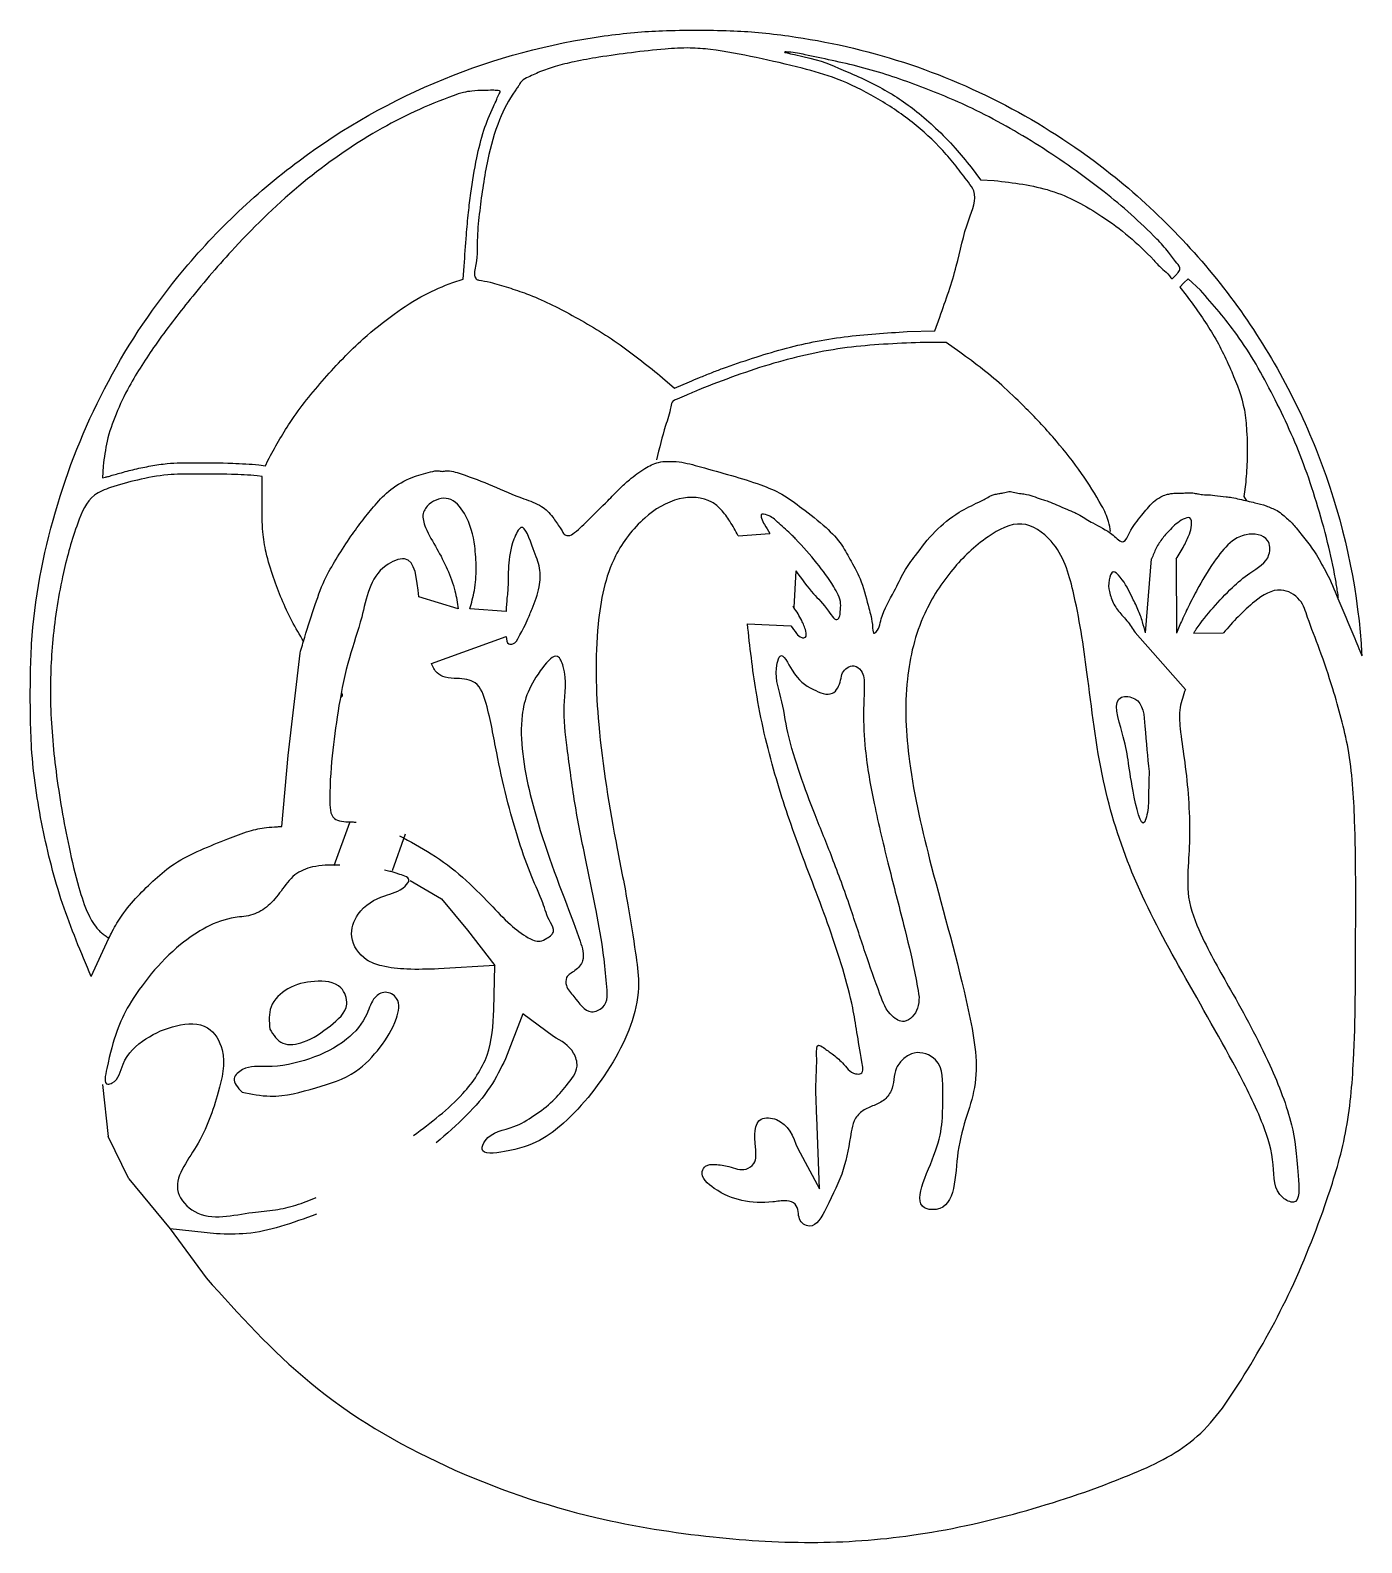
# Model space of a CAD drawing. Extents: x -185 to 1, y 89 to 153.
# Drawn here: x -55.1 to 1, y 89.5 to 153.3 of the extents above; entities that cross this region are included whole.
import ezdxf

# ---------------------------------------------------------------- set-up
doc = ezdxf.new("R2010")
doc.units = 0
doc.layers.add('background', color=7, linetype='CONTINUOUS')

msp = doc.modelspace()

# ---------------------------------------------------------------- linework, layer by layer
at = {"layer": 'background', "color": 7}
for p, q in [((-15.445501, 147.476223), (-15.053967, 146.948594)), ((-15.053967, 146.948594), (-14.471239, 146.916733)), ((-36.849547, 142.76433), (-36.813371, 143.308533)), ((-6.806143, 142.944308), (-6.806143, 142.94431)), ((-6.806143, 142.94431), (-6.806143, 142.9443)), ((-37.29723, 142.620537), (-36.849547, 142.76433)), ((-6.47761, 142.598825), (-6.658082, 142.41835)), ((-6.658082, 142.41835), (-6.385858, 142.082282)), ((-6.297135, 142.7793), (-6.47761, 142.598825)), ((-5.780644, 142.290498), (-6.297135, 142.7793)), ((-16.974689, 140.576975), (-16.767552, 141.161595)), ((-18.14374, 140.545571), (-16.974689, 140.576975)), ((-16.495502, 140.087334), (-17.595753, 140.087334)), ((-15.929286, 139.684752), (-16.495502, 140.087334)), ((-28.451408, 138.60294), (-27.952705, 138.162922)), ((-27.952705, 138.162922), (-27.319155, 138.433844)), ((-25.92199, 138.997306), (-25.92199, 138.997306)), ((-52.029106, 134.879281), (-52.057954, 134.384563)), ((-51.336773, 134.577971), (-51.336773, 134.577971)), ((-45.467495, 134.935995), (-45.185409, 134.891148)), ((-45.185409, 134.891148), (-45.090144, 135.11339)), ((-52.057954, 134.384563), (-51.931893, 134.411709)), ((-45.328112, 134.443854), (-45.538766, 134.473244)), ((-45.328112, 133.250043), (-45.328112, 134.443854)), ((-3.876467, 134.196103), (-3.960181, 133.597497)), ((-3.960181, 133.597497), (-3.838584, 133.414423)), ((-25.272104, 131.940506), (-23.930738, 132.032132)), ((-6.15798, 132.391616), (-6.15798, 132.391616)), ((-36.369651, 131.500999), (-36.369644, 131.500999)), ((-36.369644, 131.500999), (-36.369644, 131.500999)), ((-8.105427, 127.843984), (-7.841116, 130.965014)), ((-6.811691, 130.960786), (-6.790816, 127.837927)), ((-22.842843, 130.461901), (-22.919832, 128.917261)), ((-3.70117, 130.361939), (-3.70117, 130.361939)), ((-37.065847, 128.855407), (-38.729449, 129.363732)), ((-35.050526, 128.740966), (-36.577818, 128.855266)), ((-33.948656, 128.857063), (-33.948674, 128.857063)), ((-33.948674, 128.857063), (-33.948674, 128.857063)), ((-33.948656, 128.857063), (-33.948656, 128.857063)), ((-22.919832, 128.917261), (-22.919832, 128.917261)), ((-20.947466, 129.077297), (-20.947466, 129.077297)), ((-8.676903, 129.376646), (-8.676903, 129.376659)), ((-8.676903, 129.376659), (-8.676903, 129.376659)), ((-24.875862, 128.228929), (-23.048292, 128.148051)), ((-38.196361, 126.560731), (-35.038181, 127.686051)), ((-6.418806, 125.462742), (-8.540246, 127.856403)), ((-6.069003, 127.834364), (-4.816439, 127.850291)), ((-44.224546, 122.680127), (-43.732003, 126.991734)), ((-44.492066, 119.687446), (-44.224546, 122.680127)), ((-7.948746, 122.007328), (-7.948746, 122.007328)), ((-41.650182, 119.832559), (-42.313696, 118.020031)), ((-39.303605, 119.363241), (-39.853836, 117.809648)), ((-39.096294, 117.411122), (-37.768869, 116.632974)), ((-37.768869, 116.632974), (-36.670311, 115.305552)), ((-52.530629, 113.362388), (-51.789147, 114.973111)), ((-36.670311, 115.305552), (-35.522702, 113.822782)), ((-33.056116, 115.245145), (-33.056116, 115.245145)), ((-35.522702, 113.822782), (-37.901819, 113.67621)), ((-35.558627, 111.954344), (-35.522702, 113.822782)), ((-30.813793, 113.060676), (-30.813772, 113.060676)), ((-30.813772, 113.060676), (-30.813772, 113.060676)), ((-17.638822, 112.491367), (-17.638822, 112.491367)), ((-34.335678, 111.782839), (-35.068645, 109.887763)), ((-33.053457, 110.834855), (-34.335678, 111.782839)), ((-45.004784, 111.137679), (-45.004784, 111.137679)), ((-52.050125, 108.805747), (-51.82126, 106.608631)), ((-46.173821, 108.477196), (-46.173821, 108.477196)), ((-21.835873, 104.404941), (-21.952256, 107.433047)), ((-50.951567, 104.823474), (-51.82126, 106.608631)), ((-22.75552, 106.101766), (-21.835873, 104.404941)), ((-50.951567, 104.823474), (-49.205708, 102.725654)), ((-47.252506, 102.505499), (-49.205708, 102.725654)), ((-49.205708, 102.725654), (-47.688508, 100.650254))]:
    msp.add_line(p, q, dxfattribs=at)
for points, knots in [([(-52.530629, 113.362388), (-52.960972, 114.37883), (-53.823904, 116.417021), (-54.637934, 119.656172), (-55.039038, 122.311545), (-55.100045, 124.450174), (-55.100765, 125.91829), (-55.012836, 128.818494), (-54.216949, 132.978138), (-52.138655, 138.240036), (-48.760147, 143.373769), (-43.967691, 147.971985), (-37.791027, 151.478951), (-32.806128, 152.7968), (-29.671931, 153.169213), (-28.376712, 153.248247), (-27.027912, 153.255714), (-25.679101, 153.24823), (-24.383913, 153.169271), (-21.924784, 152.876513), (-18.254345, 152.047661), (-13.655593, 150.075561), (-8.709903, 146.811846), (-3.965829, 141.851938), (-0.314551, 135.004615), (0.809335, 129.90263), (0.996989, 127.240638), (1.005871, 127.068454), (1.010737, 126.946258), (1.013305, 126.881766)], [0, 0, 0, 0, 3.306763, 6.630789, 9.99008, 11.338744, 13.045504, 14.394522, 20.040308, 25.634056, 31.272208, 38.349322, 45.351317, 52.360074, 53.63569, 54.819268, 56.250379, 57.681489, 58.865066, 60.14068, 65.109474, 70.089894, 75.068355, 82.803971, 90.403817, 98.086179, 98.236505, 98.409753, 98.603384, 98.603384, 98.603384, 98.603384]), ([(-52.530629, 113.362388), (-52.960972, 114.37883), (-53.823904, 116.417021), (-54.637934, 119.656172), (-55.039038, 122.311545), (-55.100045, 124.450174), (-55.100765, 125.91829), (-55.012836, 128.818494), (-54.216949, 132.978138), (-52.138655, 138.240036), (-48.760147, 143.373769), (-43.967691, 147.971985), (-37.791027, 151.478951), (-32.806128, 152.7968), (-29.671931, 153.169213), (-28.376712, 153.248247), (-27.027912, 153.255714), (-25.679101, 153.24823), (-24.383913, 153.169271), (-21.924784, 152.876513), (-18.254345, 152.047661), (-13.655593, 150.075561), (-8.709903, 146.811846), (-3.965829, 141.851938), (-0.314551, 135.004615), (0.809335, 129.90263), (0.996989, 127.240638), (1.005871, 127.068454), (1.010737, 126.946258), (1.013305, 126.881766)], [0, 0, 0, 0, 3.306763, 6.630789, 9.99008, 11.338744, 13.045504, 14.394522, 20.040308, 25.634056, 31.272208, 38.349322, 45.351317, 52.360074, 53.63569, 54.819268, 56.250379, 57.681489, 58.865066, 60.14068, 65.109474, 70.089894, 75.068355, 82.803971, 90.403817, 98.086179, 98.236505, 98.409753, 98.603384, 98.603384, 98.603384, 98.603384]), ([(-16.767552, 141.161595), (-16.513295, 141.87951), (-16.030822, 143.241813), (-15.723566, 144.968793), (-15.128171, 146.26336), (-15.655719, 146.964243), (-16.079213, 147.526507), (-16.827608, 148.421525), (-17.933283, 149.428097), (-19.442788, 150.441078), (-21.002003, 151.212551), (-22.715355, 151.70595), (-24.491456, 152.106922), (-26.065044, 152.419342), (-27.354936, 152.527857), (-28.470408, 152.463107), (-29.751956, 152.312806), (-31.029736, 152.13769), (-32.103752, 151.950387), (-32.937401, 151.750163), (-33.613746, 151.514375), (-34.089012, 151.2902), (-34.412006, 151.124878), (-34.489079, 150.950967), (-34.569889, 150.836364), (-34.903279, 150.373713), (-35.421755, 149.386538), (-35.887195, 147.664612), (-36.125255, 146.004859), (-36.287555, 144.513348), (-36.237354, 143.597033), (-36.433219, 142.946844), (-36.300992, 142.752734), (-36.252395, 142.726905), (-36.055319, 142.705047), (-35.617727, 142.606896), (-34.94628, 142.407774), (-33.762003, 142.013254), (-32.173297, 141.219886), (-30.242689, 140.050131), (-29.039194, 139.077817), (-28.451408, 138.60294)], [0, 0, 0, 0, 2.257868, 4.284494, 5.512074, 5.945737, 6.799339, 7.662248, 9.427454, 11.268969, 13.100975, 14.61939, 16.604283, 18.566516, 19.425289, 20.479346, 21.910788, 23.296971, 24.348536, 25.178321, 25.8718, 26.476929, 26.796171, 26.888171, 27.039096, 27.216744, 28.599087, 30.351189, 32.53561, 33.648201, 34.801933, 35.390232, 35.437321, 35.491734, 35.548657, 36.029845, 36.83575, 37.64909, 39.771582, 42.143589, 44.408028, 44.408028, 44.408028, 44.408028]), ([(-6.806143, 142.9443), (-6.779444, 142.975367), (-6.731032, 143.031701), (-6.676235, 143.106227), (-6.609757, 143.248803), (-6.87333, 143.528128), (-7.143641, 143.942546), (-8.146271, 145.016594), (-9.90054, 146.55757), (-12.529271, 148.403701), (-15.160139, 149.904809), (-17.723928, 150.959154), (-20.026893, 151.733497), (-21.984318, 152.111343), (-22.906296, 152.32868), (-23.466442, 152.34393), (-21.942571, 152.044259), (-21.203778, 151.735851), (-19.245428, 150.885071), (-17.937007, 150.015985), (-16.905387, 149.106695), (-16.134805, 148.328265), (-15.666862, 147.749845), (-15.445501, 147.476223)], [0, 0, 0, 0, 0.122642, 0.222387, 0.279354, 0.577166, 1.15767, 1.893415, 4.880536, 8.224531, 11.48324, 13.961841, 16.49526, 18.87978, 19.595688, 19.747144, 20.176329, 22.119094, 24.032022, 25.900902, 26.956469, 28.131703, 29.186734, 29.186734, 29.186734, 29.186734]), ([(-36.813371, 143.308533), (-36.783693, 143.746378), (-36.732518, 144.50137), (-36.64333, 145.526085), (-36.507503, 146.611106), (-36.324197, 147.772767), (-36.014167, 149.007331), (-35.700595, 149.807821), (-35.435918, 150.325056), (-35.37872, 150.519364), (-35.257635, 150.698478), (-35.450546, 150.718801), (-35.654311, 150.722685), (-36.040321, 150.713997), (-36.445135, 150.70355), (-36.876715, 150.630794), (-38.240502, 150.159737), (-40.602379, 149.056473), (-43.704109, 146.877509), (-46.270369, 144.394212), (-48.285386, 142.042864), (-49.784347, 140.095228), (-50.834724, 138.47607), (-51.497762, 137.107506), (-51.888655, 135.982521), (-51.984249, 135.231631), (-52.029106, 134.879281)], [0, 0, 0, 0, 1.316538, 2.270155, 3.085419, 4.59578, 5.801989, 6.87626, 7.217306, 7.472725, 7.587547, 7.676131, 7.916521, 8.289035, 8.786976, 9.147229, 9.592809, 13.110639, 16.925374, 20.909778, 23.790775, 26.210249, 28.280585, 29.565119, 30.767727, 31.830956, 31.830956, 31.830956, 31.830956]), ([(-14.471239, 146.916733), (-13.666886, 146.823538), (-12.055658, 146.636855), (-9.748222, 145.389049), (-8.289086, 144.163829), (-7.407374, 143.177063), (-7.13708, 143.012087), (-7.011962, 142.752102), (-6.932203, 142.812521), (-6.879228, 142.866474), (-6.833018, 142.915686), (-6.806143, 142.944308)], [0, 0, 0, 0, 2.411205, 4.82997, 7.68706, 8.235073, 8.630359, 8.787343, 8.821143, 8.905197, 9.022036, 9.022036, 9.022036, 9.022036]), ([(-45.090144, 135.11339), (-44.79051, 135.658497), (-44.112616, 136.891758), (-42.719509, 138.585903), (-41.263649, 140.128457), (-39.818656, 141.276936), (-38.567581, 142.104718), (-37.695416, 142.458856), (-37.29723, 142.620537)], [0, 0, 0, 0, 1.862672, 4.214138, 6.553336, 8.21292, 9.744387, 11.030958, 11.030958, 11.030958, 11.030958]), ([(0.030794, 129.335027), (0.018948, 129.418688), (-0.005353, 129.590314), (-0.047275, 129.854443), (-0.162672, 130.548962), (-0.425163, 131.724892), (-0.875574, 133.339054), (-1.569558, 135.435253), (-2.663509, 137.817047), (-4.064959, 140.32167), (-5.252275, 141.68417), (-5.780644, 142.290498)], [0, 0, 0, 0, 0.25348, 0.520006, 0.802283, 2.365541, 4.130822, 5.829186, 8.982982, 11.985292, 14.392664, 14.392664, 14.392664, 14.392664]), ([(-6.385858, 142.082282), (-6.014875, 141.577542), (-5.270387, 140.56463), (-4.469488, 138.927228), (-3.930458, 137.518854), (-3.820312, 136.267806), (-3.793777, 135.249178), (-3.850327, 134.529008), (-3.876467, 134.196103)], [0, 0, 0, 0, 1.874798, 3.762341, 5.460308, 6.349746, 7.514271, 8.515333, 8.515333, 8.515333, 8.515333]), ([(-25.92199, 138.997306), (-25.082598, 139.287591), (-23.410132, 139.865976), (-20.795027, 140.386658), (-19.029429, 140.492485), (-18.14374, 140.545571)], [0, 0, 0, 0, 2.662643, 5.30524, 7.965198, 7.965198, 7.965198, 7.965198]), ([(-17.595753, 140.087334), (-18.626493, 140.045175), (-20.710164, 139.95995), (-23.852997, 139.261194), (-26.058611, 138.447045), (-27.409311, 137.895866), (-27.750705, 137.722735), (-28.057746, 137.636173), (-28.130851, 137.161979), (-28.404981, 136.387721), (-28.589378, 135.626962), (-28.70867, 135.134805)], [0, 0, 0, 0, 3.090695, 6.247936, 9.595998, 10.166227, 10.5904, 10.776762, 11.049017, 11.866526, 13.364441, 13.364441, 13.364441, 13.364441]), ([(-9.56911, 132.118841), (-9.594754, 132.260219), (-9.641657, 132.518796), (-9.773957, 132.886657), (-10.139663, 133.575616), (-10.801952, 134.620009), (-11.868221, 135.984068), (-12.977514, 137.171329), (-14.017668, 138.171134), (-14.952154, 138.971665), (-15.599652, 139.444194), (-15.929286, 139.684752)], [0, 0, 0, 0, 0.43044, 0.787261, 1.167128, 2.767991, 4.49049, 6.353653, 7.637535, 8.817685, 10.041529, 10.041529, 10.041529, 10.041529]), ([(-27.319155, 138.433844), (-27.178026, 138.493001), (-26.870512, 138.621899), (-26.404654, 138.809491), (-26.079257, 138.93611), (-25.92199, 138.997306)], [0, 0, 0, 0, 0.459075, 1.000301, 1.506563, 1.506563, 1.506563, 1.506563]), ([(-51.931893, 134.411709), (-51.889257, 134.422457), (-51.774865, 134.451293), (-51.576758, 134.507814), (-51.421255, 134.553274), (-51.336773, 134.577971)], [0, 0, 0, 0, 0.131905, 0.353896, 0.617954, 0.617954, 0.617954, 0.617954]), ([(-51.336773, 134.577971), (-51.124285, 134.636373), (-50.687614, 134.75639), (-50.018536, 134.886529), (-49.185593, 135.023125), (-48.030782, 135.017013), (-46.741376, 135.020909), (-45.834327, 134.960447), (-45.467495, 134.935995)], [0, 0, 0, 0, 0.660824, 1.358019, 2.044354, 3.18845, 4.812039, 5.914533, 5.914533, 5.914533, 5.914533]), ([(-43.732003, 126.991734), (-43.666664, 127.214599), (-43.465031, 127.902352), (-43.120082, 128.983291), (-42.703941, 130.142031), (-42.135276, 131.069639), (-41.629703, 131.877462), (-41.091519, 132.597955), (-40.549745, 133.273412), (-39.910065, 133.945154), (-39.083276, 134.41023), (-38.381886, 134.594054), (-37.958668, 134.702182), (-37.75347, 134.643906), (-37.438811, 134.71591), (-36.694384, 134.470584), (-35.6124, 134.059589), (-34.504001, 133.55345), (-33.570074, 133.258543), (-33.078161, 132.770975), (-32.84549, 132.367663), (-32.682716, 132.156774), (-32.653498, 132.053222), (-32.581323, 131.982785), (-32.39345, 131.905549), (-31.998373, 132.177098), (-31.509416, 132.703684), (-30.848116, 133.313666), (-30.304179, 133.895914), (-29.78967, 134.362364), (-29.263838, 134.76425), (-28.711032, 135.045542), (-28.207673, 135.085952), (-27.605892, 135.060231), (-26.713484, 134.805711), (-25.564708, 134.488189), (-24.411712, 134.138712), (-23.384262, 133.720046), (-22.505237, 133.045461), (-21.620475, 132.376785), (-20.906497, 131.624909), (-20.484951, 130.806691), (-20.006153, 129.985096), (-19.786093, 128.893276), (-19.608797, 128.425758), (-19.587615, 127.786232), (-19.321861, 127.965674), (-19.238432, 128.690829), (-18.718406, 129.477059), (-18.310466, 130.413752), (-17.705082, 131.236934), (-17.006198, 132.147194), (-16.077809, 132.90186), (-15.255451, 133.295605), (-14.787318, 133.521109), (-14.583586, 133.659536), (-14.441735, 133.681863), (-14.287452, 133.72181), (-14.115454, 133.741743), (-13.975395, 133.785523), (-13.812605, 133.816896), (-13.602062, 133.756239), (-13.35684, 133.717816), (-13.063894, 133.685324), (-12.756324, 133.576199), (-12.448765, 133.471556), (-12.141514, 133.376488), (-11.815248, 133.231717), (-11.449248, 133.074168), (-11.119191, 132.938644), (-10.751147, 132.755294), (-10.220097, 132.385947), (-9.631524, 132.16348), (-9.001443, 131.510523), (-8.712951, 132.285924), (-8.282007, 132.733819), (-7.878521, 133.308974), (-7.495752, 133.564281), (-7.241832, 133.681128), (-7.050486, 133.713462), (-6.913427, 133.734001), (-6.775898, 133.742192), (-6.602989, 133.738107), (-6.403574, 133.746059), (-6.199139, 133.758496), (-6.008565, 133.731878), (-5.838596, 133.695066), (-5.685739, 133.669998), (-5.472425, 133.672167), (-5.142169, 133.635694), (-4.782556, 133.590717), (-4.431367, 133.553262), (-4.028555, 133.454124), (-3.544252, 133.349756), (-3.092162, 133.235637), (-2.788707, 133.106571), (-2.540248, 133.00318), (-2.31272, 132.829723), (-2.109851, 132.642998), (-1.913035, 132.466938), (-1.733825, 132.2568), (-1.540801, 132.011126), (-1.328403, 131.741301), (-1.101526, 131.452679), (-0.882702, 131.120456), (-0.676933, 130.750054), (-0.342095, 130.156523), (0.074077, 129.123853), (0.568849, 127.964113), (0.90066, 127.156089), (1.013305, 126.881776)], [0, 0, 0, 0, 0.696613, 2.149721, 3.408069, 4.37248, 5.404468, 6.267725, 7.067495, 8.003558, 9.035588, 9.846977, 10.208111, 10.296758, 10.476702, 11.148001, 12.56423, 13.99424, 14.802494, 15.457945, 16.005786, 16.210405, 16.241806, 16.325125, 16.501262, 16.802898, 17.622376, 18.744452, 19.463747, 20.018318, 20.823401, 21.452681, 21.836943, 22.323861, 23.254466, 24.602476, 25.9062, 26.870436, 27.907208, 29.210134, 30.204334, 30.982202, 31.947902, 33.11246, 33.962481, 34.195094, 34.216872, 34.870294, 36.160605, 37.083592, 37.909137, 39.218178, 40.519862, 41.44966, 41.942483, 42.087053, 42.174524, 42.368559, 42.566725, 42.69062, 42.809241, 43.057441, 43.330905, 43.55845, 43.937994, 44.304139, 44.534787, 44.901836, 45.373314, 45.73124, 45.970573, 46.609898, 47.609212, 48.128899, 48.574132, 49.483386, 50.221318, 50.596336, 50.856204, 51.052193, 51.175668, 51.272094, 51.464999, 51.694162, 51.871017, 52.077938, 52.268207, 52.393586, 52.54128, 52.906587, 53.38891, 53.629472, 53.964864, 54.630972, 55.118508, 55.358017, 55.620237, 55.922333, 56.208879, 56.448861, 56.713241, 57.035789, 57.386503, 57.74341, 58.136761, 58.578188, 59.014504, 60.179856, 61.910544, 62.800067, 62.800067, 62.800067, 62.800067]), ([(-45.538766, 134.473244), (-45.899986, 134.49447), (-46.78711, 134.546601), (-48.04271, 134.542553), (-49.371109, 134.541308), (-50.549803, 134.310722), (-51.57546, 134.040431), (-52.638539, 133.628789), (-53.236833, 132.198559), (-53.792027, 130.191725), (-54.193585, 127.651767), (-54.300541, 124.846704), (-54.047677, 121.910871), (-53.590817, 119.292906), (-53.118087, 117.279994), (-52.740843, 116.097476), (-52.376348, 115.459006), (-52.094107, 115.197661), (-51.947967, 115.078533), (-51.842455, 115.008496), (-51.789147, 114.973111)], [0, 0, 0, 0, 1.085222, 2.665211, 3.767364, 5.06372, 6.239748, 6.987124, 8.358111, 10.536797, 13.389093, 15.989358, 18.956005, 22.205149, 23.958046, 25.152027, 25.930154, 26.115556, 26.303416, 26.495246, 26.495246, 26.495246, 26.495246]), ([(-36.577818, 128.855266), (-36.504722, 129.111833), (-36.344398, 129.674575), (-36.290464, 130.569936), (-36.3596, 131.678799), (-36.617526, 132.729739), (-37.390766, 133.675916), (-38.23967, 133.409218), (-38.628863, 132.850904), (-38.41144, 132.127723), (-37.961339, 131.417041), (-37.508573, 130.534613), (-37.187583, 129.684992), (-37.103279, 129.110493), (-37.065847, 128.855406)], [0, 0, 0, 0, 0.79834, 1.751041, 2.674376, 4.113638, 5.035737, 5.873224, 6.347286, 6.937139, 7.95533, 8.927318, 9.893418, 10.664961, 10.664961, 10.664961, 10.664961]), ([(-25.272104, 131.940506), (-25.381796, 132.147313), (-25.588166, 132.536391), (-25.946705, 133.025721), (-26.587056, 133.58039), (-27.907952, 133.618106), (-29.359901, 132.684165), (-30.753272, 130.889026), (-31.334281, 127.786428), (-31.21991, 123.625995), (-30.564653, 119.691345), (-29.915582, 116.498359), (-29.628482, 114.610207), (-29.31272, 112.412245), (-30.294063, 109.790971), (-32.443076, 107.139453), (-34.096764, 106.058745), (-36.223349, 105.818377), (-35.782211, 106.828985), (-34.790687, 106.89848), (-33.855521, 107.491062), (-33.080077, 108.059345), (-32.506187, 108.770429), (-31.943191, 109.439686), (-32.22283, 110.353615), (-32.723479, 110.643676), (-33.053457, 110.834855)], [0, 0, 0, 0, 0.701573, 1.319912, 1.812835, 3.196399, 4.857048, 6.866734, 9.841854, 14.069538, 19.356373, 21.77474, 23.838166, 25.10334, 28.371875, 31.92159, 34.67787, 35.632004, 35.999463, 37.350669, 38.315018, 39.325661, 40.19094, 41.120303, 41.690987, 42.794351, 42.794351, 42.794351, 42.794351]), ([(-43.573009, 127.465865), (-43.744659, 127.760911), (-44.085071, 128.346044), (-44.511861, 129.252371), (-44.867573, 130.214706), (-45.169314, 131.155122), (-45.331744, 132.190701), (-45.329421, 132.868223), (-45.328112, 133.250043)], [0, 0, 0, 0, 1.023749, 2.030287, 3.000055, 4.101151, 4.987054, 6.130965, 6.130965, 6.130965, 6.130965]), ([(-23.062072, 132.027181), (-23.25045, 132.19621), (-23.572587, 132.485259), (-23.886062, 132.780269), (-24.332384, 132.898371), (-24.274512, 132.614105), (-24.136247, 132.38083), (-24.007431, 132.16226), (-23.930738, 132.032132)], [0, 0, 0, 0, 0.733409, 1.254167, 1.511321, 1.646671, 1.94883, 2.393414, 2.393414, 2.393414, 2.393414]), ([(-6.811691, 130.960786), (-6.696395, 131.14032), (-6.481838, 131.474419), (-6.254331, 131.968949), (-6.137568, 132.334234), (-6.171685, 132.781573), (-6.688872, 132.578688), (-6.993573, 132.263255), (-7.393121, 131.849282), (-7.658542, 131.427063), (-7.781168, 131.116728), (-7.841116, 130.965014)], [0, 0, 0, 0, 0.643208, 1.196966, 1.584979, 1.89691, 2.179963, 2.864476, 3.356449, 3.867041, 4.355396, 4.355396, 4.355396, 4.355396]), ([(-33.948674, 128.857063), (-33.828307, 129.159031), (-33.611757, 129.702297), (-33.588614, 130.638273), (-33.907037, 131.318948), (-34.326389, 132.668716), (-35.056181, 131.124502), (-34.909831, 130.251635), (-35.010914, 129.313697), (-35.033511, 129.019822), (-35.045019, 128.831228), (-35.050526, 128.740966)], [0, 0, 0, 0, 0.97889, 1.761103, 2.624418, 3.655972, 4.229834, 6.417655, 6.737353, 7.032763, 7.303927, 7.303927, 7.303927, 7.303927]), ([(-6.418806, 125.462742), (-6.508422, 125.211413), (-6.698625, 124.677989), (-6.643933, 123.683137), (-6.447441, 122.484708), (-6.289359, 121.042345), (-6.217603, 119.573943), (-6.288804, 118.128519), (-6.388093, 116.633843), (-5.665961, 114.806809), (-4.352397, 112.525258), (-2.947901, 109.974306), (-1.856007, 107.173997), (-1.718979, 105.605235), (-1.552787, 103.619368), (-2.722463, 104.184445), (-2.627728, 105.566558), (-3.193329, 107.383783), (-4.614809, 110.191159), (-6.639918, 113.627925), (-8.741565, 117.594949), (-10.050838, 121.776732), (-10.490102, 125.814782), (-10.999747, 129.225883), (-11.687451, 131.585353), (-13.33297, 132.729278), (-14.958065, 131.832167), (-16.312319, 130.538451), (-17.629647, 128.512496), (-18.311833, 125.697787), (-18.11598, 122.065014), (-17.020262, 117.41659), (-15.738059, 113.096149), (-14.956469, 108.774586), (-16.21978, 106.423695), (-16.060597, 103.480926), (-18.128921, 103.563904), (-16.568579, 106.309516), (-16.674775, 107.961661), (-16.600621, 109.863283), (-17.729031, 110.265727), (-18.302086, 109.918042), (-18.630611, 109.520175), (-18.705458, 109.016725), (-18.780516, 108.515673), (-19.120485, 108.095632), (-19.600663, 107.899653), (-20.077104, 107.701167), (-20.417816, 107.29477), (-20.56105, 106.429669), (-20.782598, 105.103928), (-21.397046, 103.942398), (-21.99221, 102.718011), (-22.532809, 102.901693), (-22.70794, 103.14342), (-22.732909, 103.448831), (-22.822251, 103.818242), (-23.305629, 103.938352), (-24.031802, 103.789027), (-25.143729, 103.857387), (-26.122303, 104.252655), (-26.93213, 104.938145), (-26.62709, 105.438608), (-26.163692, 105.434871), (-25.622486, 105.366429), (-25.030311, 105.106523), (-24.470175, 105.52341), (-24.557761, 106.307455), (-24.623694, 107.480315), (-23.241221, 107.345826), (-22.956219, 106.61583), (-22.75552, 106.101766)], [0, 0, 0, 0, 0.793187, 1.683468, 2.936946, 4.451849, 6.030115, 7.337544, 8.806414, 10.456065, 13.113746, 16.700448, 19.368357, 21.530038, 22.671918, 23.146949, 24.593017, 26.330032, 28.954277, 33.945047, 38.342182, 42.37746, 47.005155, 50.479413, 52.780717, 54.207948, 55.722389, 57.752654, 59.959118, 62.823719, 66.286224, 70.786716, 77.046305, 80.16332, 83.148641, 85.734935, 86.115436, 88.585862, 91.027356, 92.47505, 93.415763, 93.912224, 94.414103, 94.909038, 95.410277, 95.91825, 96.437298, 96.950389, 97.455075, 97.938833, 99.554865, 101.345715, 102.377646, 102.629374, 102.90647, 103.220697, 103.556937, 103.94087, 104.533353, 105.833019, 107.101565, 107.97773, 108.237337, 108.633474, 109.230301, 109.959198, 110.361713, 111.0564, 112.264018, 112.901882, 114.42043, 114.42043, 114.42043, 114.42043]), ([(-22.847214, 131.810038), (-22.871211, 131.834779), (-22.918853, 131.883899), (-22.990463, 131.956296), (-23.038336, 132.003685), (-23.062072, 132.027181)], [0, 0, 0, 0, 0.103402, 0.205287, 0.305482, 0.305482, 0.305482, 0.305482]), ([(-6.069003, 127.834374), (-6.056866, 127.851794), (-6.032279, 127.887083), (-5.995194, 127.940874), (-5.754424, 128.295527), (-5.259605, 128.922066), (-4.500942, 129.723949), (-3.694948, 130.412963), (-2.812531, 130.887779), (-2.862794, 131.96209), (-3.806947, 132.087086), (-4.565957, 131.686603), (-5.212706, 130.87435), (-5.777414, 129.957654), (-6.230786, 129.0803), (-6.547907, 128.429554), (-6.715364, 128.021703), (-6.790818, 127.837927)], [0, 0, 0, 0, 0.063694, 0.129028, 0.19601, 1.34959, 2.524267, 3.478742, 4.602116, 5.20579, 6.143042, 6.774291, 7.792506, 9.174742, 10.023901, 10.750377, 11.346194, 11.346194, 11.346194, 11.346194]), ([(-22.842843, 130.461901), (-22.591784, 130.114886), (-22.138878, 129.488876), (-21.606315, 129.02241), (-21.146118, 128.285825), (-20.967672, 128.547995), (-20.967287, 128.772684), (-20.904365, 129.225235), (-21.313139, 129.942737), (-21.955071, 130.835241), (-22.53993, 131.474285), (-22.847214, 131.810038)], [0, 0, 0, 0, 1.220065, 2.200984, 2.714713, 2.811571, 3.048783, 3.387373, 4.156699, 5.384179, 6.743033, 6.743033, 6.743033, 6.743033]), ([(-38.729449, 129.363732), (-38.801293, 130.134671), (-38.908029, 131.280036), (-40.772863, 130.459521), (-41.012323, 128.659471), (-41.723379, 126.728756), (-42.10009, 124.848263), (-42.378978, 122.812275), (-42.492248, 121.36182), (-42.470693, 119.905515), (-41.817822, 119.878727), (-41.540075, 119.876226), (-41.454147, 119.871705), (-41.396518, 119.86656), (-41.367345, 119.863955)], [0, 0, 0, 0, 1.711905, 2.543334, 4.938842, 6.729726, 8.790704, 10.686992, 12.761028, 13.599353, 14.27259, 14.356197, 14.441951, 14.529869, 14.529869, 14.529869, 14.529869]), ([(-8.105427, 127.843984), (-8.141864, 127.999058), (-8.221145, 128.336472), (-8.413177, 128.846021), (-8.740454, 129.495176), (-8.960111, 129.99287), (-9.494486, 130.561285), (-9.680443, 130.004012), (-9.638386, 129.572145), (-9.453624, 129.03548), (-9.158726, 128.649305), (-8.880433, 128.363055), (-8.695888, 128.115516), (-8.591155, 127.941156), (-8.540246, 127.856403)], [0, 0, 0, 0, 0.476908, 1.03767, 1.640673, 2.593213, 2.964164, 3.340031, 3.831816, 4.400792, 4.970581, 5.283884, 5.597415, 5.893957, 5.893957, 5.893957, 5.893957]), ([(-47.688508, 100.650254), (-46.300185, 99.107787), (-43.402505, 95.888381), (-37.68659, 92.518708), (-31.844889, 90.514736), (-26.527391, 89.676889), (-21.969609, 89.397014), (-17.520706, 89.753197), (-13.112541, 90.764877), (-9.23644, 92.082773), (-5.8588, 93.640738), (-3.855465, 96.588865), (-1.964606, 99.952995), (-0.563318, 103.487517), (0.443226, 106.797787), (0.757782, 110.507114), (0.748368, 114.9056), (0.779689, 119.284899), (0.560824, 122.840437), (-0.112741, 125.218846), (-0.710041, 127.057694), (-1.214359, 128.282263), (-1.516136, 129.309662), (-2.502139, 129.859392), (-3.745305, 129.05621), (-4.411488, 128.306209), (-4.816439, 127.850307)], [0, 0, 0, 0, 6.196425, 12.933055, 19.619509, 24.626875, 29.039222, 33.290451, 37.972861, 42.54129, 45.652595, 48.842269, 52.951044, 57.294156, 60.204675, 63.294417, 68.408208, 73.405324, 76.445463, 79.041207, 80.796567, 82.233231, 83.043272, 83.930406, 85.13749, 87.008672, 87.008672, 87.008672, 87.008672]), ([(-34.513377, 127.684477), (-34.456461, 127.783015), (-34.327194, 128.006814), (-34.142532, 128.400274), (-34.017349, 128.695217), (-33.948656, 128.857063)], [0, 0, 0, 0, 0.341262, 0.775073, 1.302587, 1.302587, 1.302587, 1.302587]), ([(-23.048292, 128.148051), (-22.970005, 128.039689), (-22.837742, 127.856614), (-22.65243, 127.636036), (-22.363372, 127.630448), (-22.427043, 128.033944), (-22.597856, 128.402521), (-22.800399, 128.747185), (-22.929221, 128.930653), (-22.938584, 128.943953), (-22.944828, 128.95276), (-22.947936, 128.957144)], [0, 0, 0, 0, 0.403964, 0.682485, 0.837838, 1.096802, 1.581608, 2.221811, 2.238215, 2.254479, 2.270602, 2.270602, 2.270602, 2.270602]), ([(-21.952256, 107.433047), (-21.975264, 107.968743), (-22.01468, 108.886453), (-21.936768, 109.673), (-21.979293, 110.568875), (-21.58423, 110.299557), (-21.287318, 110.073343), (-20.809063, 109.714942), (-20.527175, 109.242892), (-19.950689, 109.238618), (-20.211462, 110.586987), (-20.409506, 112.301067), (-21.412254, 115.508199), (-22.67173, 118.66335), (-23.802165, 121.98234), (-24.534049, 125.132259), (-24.770444, 127.273893), (-24.875862, 128.228929)], [0, 0, 0, 0, 1.525487, 2.613335, 3.035328, 3.266669, 3.716885, 4.293582, 5.012036, 5.237284, 5.732609, 8.042998, 11.531493, 15.193847, 18.418743, 21.997551, 24.877958, 24.877958, 24.877958, 24.877958]), ([(-35.038181, 127.686051), (-35.030046, 127.55611), (-35.017448, 127.354862), (-34.659985, 127.36881), (-34.573227, 127.555603), (-34.513377, 127.684464)], [0, 0, 0, 0, 0.319554, 0.494914, 0.884974, 0.884974, 0.884974, 0.884974]), ([(-30.813772, 113.060676), (-30.84975, 113.455463), (-30.943823, 114.487738), (-31.266181, 116.243339), (-31.714212, 118.379364), (-32.174802, 120.664122), (-32.446082, 122.796169), (-32.695688, 124.762135), (-32.426282, 125.9552), (-32.896605, 127.108959), (-33.995928, 125.851053), (-34.616253, 124.121402), (-34.019517, 120.423921), (-32.867753, 117.35593), (-32.007756, 115.140926), (-31.688715, 114.090778), (-32.100206, 113.58956), (-32.544647, 113.391528), (-32.533577, 112.870703), (-32.082782, 112.446641), (-31.648537, 111.708249), (-30.71515, 112.102467), (-30.774256, 112.676621), (-30.813793, 113.060676)], [0, 0, 0, 0, 1.188887, 3.108653, 5.347446, 7.743532, 10.078591, 11.854061, 13.515446, 13.999852, 14.783822, 16.967121, 20.329352, 25.233481, 26.862796, 27.688236, 28.217861, 28.674587, 29.000293, 29.571158, 30.553745, 31.056271, 32.071511, 32.071511, 32.071511, 32.071511]), ([(-17.638822, 112.491367), (-17.700911, 112.851052), (-17.878013, 113.877025), (-18.328342, 115.706109), (-18.940405, 118.054007), (-19.530604, 120.509406), (-19.922428, 122.688271), (-20.008438, 124.368697), (-19.942501, 125.455553), (-19.962292, 126.195852), (-20.358337, 126.512499), (-20.683128, 126.390709), (-20.906039, 126.165653), (-20.942784, 125.745191), (-21.259245, 125.078847), (-22.311652, 125.534899), (-22.869617, 125.928296), (-23.445438, 127.146822), (-23.782191, 126.09671), (-23.41594, 125.131755), (-23.190266, 123.511588), (-22.672887, 121.87918), (-22.01772, 120.129739), (-21.260719, 118.288077), (-20.555897, 116.350348), (-19.935388, 114.411921), (-19.385712, 112.866341), (-18.985433, 111.766976), (-18.315051, 111.370018), (-17.897511, 111.653108), (-17.666361, 112.027681), (-17.648243, 112.33275), (-17.638822, 112.491367)], [0, 0, 0, 0, 1.094803, 3.12284, 5.646939, 8.376224, 10.693954, 12.29036, 13.378049, 14.024288, 14.387559, 14.681609, 14.976129, 15.286994, 15.94497, 16.761608, 17.96735, 18.752746, 19.085238, 20.544175, 22.043518, 23.889799, 25.693286, 27.642177, 29.86369, 31.878464, 33.740135, 34.806413, 35.345833, 35.736441, 36.169326, 36.638166, 36.638166, 36.638166, 36.638166]), ([(-39.543987, 119.29283), (-39.089064, 119.049736), (-38.150252, 118.54807), (-36.85726, 117.574969), (-35.814036, 116.509679), (-34.940639, 115.583284), (-34.268727, 115.048508), (-33.67458, 114.770484), (-33.350793, 114.964719), (-33.146178, 115.078058), (-32.989065, 115.322976), (-33.299942, 115.795517), (-33.504484, 116.554288), (-34.039378, 117.673277), (-34.548433, 119.154994), (-35.042152, 120.898156), (-35.478334, 122.871852), (-35.736892, 124.441899), (-36.187972, 125.838036), (-37.028318, 125.931629), (-37.578322, 125.926638), (-38.01376, 126.144511), (-38.132262, 126.414624), (-38.196361, 126.560731)], [0, 0, 0, 0, 1.546307, 3.191068, 4.824061, 6.029924, 6.968266, 7.481592, 7.790508, 8.037525, 8.188362, 8.599187, 9.490128, 10.66954, 12.250974, 14.204292, 16.113483, 18.238365, 19.229446, 20.00763, 20.512567, 20.907155, 21.372067, 21.372067, 21.372067, 21.372067]), ([(-42.007602, 125.118098), (-42.004072, 125.122852), (-41.99742, 125.13181), (-41.987592, 125.144086), (-41.970258, 125.163661), (-41.943705, 125.190149), (-41.939497, 125.249785), (-41.960745, 125.28354), (-41.973852, 125.304362)], [0, 0, 0, 0, 0.017767, 0.03348, 0.047104, 0.096516, 0.141335, 0.213492, 0.213492, 0.213492, 0.213492]), ([(-7.948746, 122.007328), (-8.011498, 122.607339), (-8.114688, 123.594007), (-8.194566, 125.085611), (-9.606327, 125.281605), (-8.79641, 122.889008), (-8.865446, 122.169348), (-8.253078, 119.401598), (-7.976553, 120.354588), (-7.973404, 121.019141), (-7.957825, 121.643458), (-7.948746, 122.007328)], [0, 0, 0, 0, 1.911041, 3.142552, 3.705187, 5.209263, 7.713473, 9.096448, 9.403686, 10.171876, 11.245121, 11.245121, 11.245121, 11.245121]), ([(-51.789147, 114.973111), (-51.741796, 115.069831), (-51.577665, 115.405088), (-51.205358, 116.019801), (-50.586632, 116.748798), (-49.844523, 117.470122), (-48.993294, 118.186085), (-47.926452, 118.705865), (-46.860148, 119.12855), (-45.946872, 119.490597), (-45.239489, 119.642982), (-44.783208, 119.664259), (-44.564876, 119.681899), (-44.500156, 119.68683), (-44.492066, 119.687446)], [0, 0, 0, 0, 0.32307, 1.119833, 2.148222, 3.180714, 4.226171, 5.466992, 6.715168, 7.673277, 8.409354, 8.871816, 9.042197, 9.066537, 9.066537, 9.066537, 9.066537]), ([(-42.058521, 118.050151), (-42.066189, 118.050328), (-42.081497, 118.05068), (-42.104416, 118.051207), (-42.479542, 118.060004), (-43.123502, 118.056273), (-44.021401, 117.685873), (-44.512771, 116.974502), (-45.021867, 116.328754), (-45.71024, 115.905777), (-47.089783, 115.836982), (-49.076292, 114.696403), (-51.082839, 112.191271), (-51.643119, 110.635895), (-52.030072, 108.733882), (-51.363673, 108.94927), (-51.2433, 109.91375), (-50.259893, 110.794112), (-49.023465, 111.349174), (-47.569868, 111.439016), (-46.767907, 110.042481), (-47.235399, 108.218873), (-47.843053, 106.340071), (-49.328118, 104.541174), (-47.837419, 102.913501), (-46.203067, 103.41043), (-44.79641, 103.490122), (-43.886544, 103.6978), (-43.329577, 103.928187), (-43.045996, 104.045488)], [0, 0, 0, 0, 0.02301, 0.045935, 0.068776, 1.148777, 1.961262, 2.85903, 3.679813, 4.431651, 5.18807, 7.75008, 11.098229, 13.929982, 14.592888, 14.781987, 15.70501, 17.134862, 18.544906, 19.847619, 20.965878, 22.756066, 25.219139, 27.301434, 28.370437, 30.813332, 31.776989, 32.664275, 33.584644, 33.584644, 33.584644, 33.584644]), ([(-37.901819, 113.67621), (-38.342958, 113.66295), (-39.140596, 113.638973), (-40.169995, 113.744316), (-41.098267, 114.061742), (-41.722209, 114.962549), (-41.316464, 116.180701), (-40.295541, 116.799072), (-39.46706, 116.930621), (-38.994024, 117.529496), (-39.505785, 117.645433), (-39.766618, 117.744862), (-39.959962, 117.794671), (-40.096858, 117.824391), (-40.169711, 117.840207)], [0, 0, 0, 0, 1.323538, 2.393134, 3.087207, 4.229749, 5.227442, 6.586005, 7.537882, 7.846394, 8.374846, 8.540588, 8.737981, 8.962533, 8.962533, 8.962533, 8.962533]), ([(-45.004784, 111.137679), (-45.033048, 111.464899), (-45.092543, 112.153672), (-44.227828, 112.959265), (-43.166256, 113.20556), (-41.993393, 113.133898), (-41.58487, 112.001443), (-42.531222, 111.201988), (-43.368504, 110.589178), (-44.51885, 110.382043), (-44.847841, 110.893631), (-45.004784, 111.137679)], [0, 0, 0, 0, 0.942129, 1.983105, 3.148769, 4.291376, 5.020349, 6.16016, 7.484778, 8.362768, 9.163668, 9.163668, 9.163668, 9.163668]), ([(-46.173821, 108.477196), (-46.359152, 108.674935), (-46.685211, 109.022826), (-45.999775, 109.625842), (-44.862661, 109.488639), (-43.329753, 109.812864), (-41.805832, 110.544655), (-40.919107, 111.569535), (-40.702905, 112.447623), (-40.129271, 112.795831), (-39.466173, 112.41087), (-39.687529, 111.344225), (-40.323086, 110.350051), (-41.415836, 109.163824), (-43.107654, 108.646), (-44.734924, 108.194474), (-45.778405, 108.399502), (-46.173821, 108.477196)], [0, 0, 0, 0, 0.67292, 1.183892, 2.203082, 4.045944, 5.81264, 7.19737, 7.954683, 8.429067, 8.976368, 9.812062, 11.215799, 12.665523, 14.471226, 16.431603, 17.627727, 17.627727, 17.627727, 17.627727]), ([(-38.945532, 106.657026), (-38.214046, 107.201738), (-36.972323, 108.126405), (-35.67716, 110.000009), (-35.598322, 111.299865), (-35.558627, 111.954344)], [0, 0, 0, 0, 2.733206, 4.639711, 6.573108, 6.573108, 6.573108, 6.573108]), ([(-35.068645, 109.887763), (-35.269572, 109.48433), (-35.703021, 108.614029), (-36.732491, 107.441418), (-37.557309, 106.720476), (-37.990968, 106.341431)], [0, 0, 0, 0, 1.347522, 2.906928, 4.63576, 4.63576, 4.63576, 4.63576]), ([(-43.032802, 103.339167), (-43.536942, 103.152584), (-44.496321, 102.797515), (-45.918651, 102.472894), (-46.829088, 102.495149), (-47.252506, 102.505499)], [0, 0, 0, 0, 1.613411, 3.070326, 4.336979, 4.336979, 4.336979, 4.336979])]:
    msp.add_open_spline(points, degree=3, knots=knots, dxfattribs=at)

doc.saveas('drawing.dxf')
